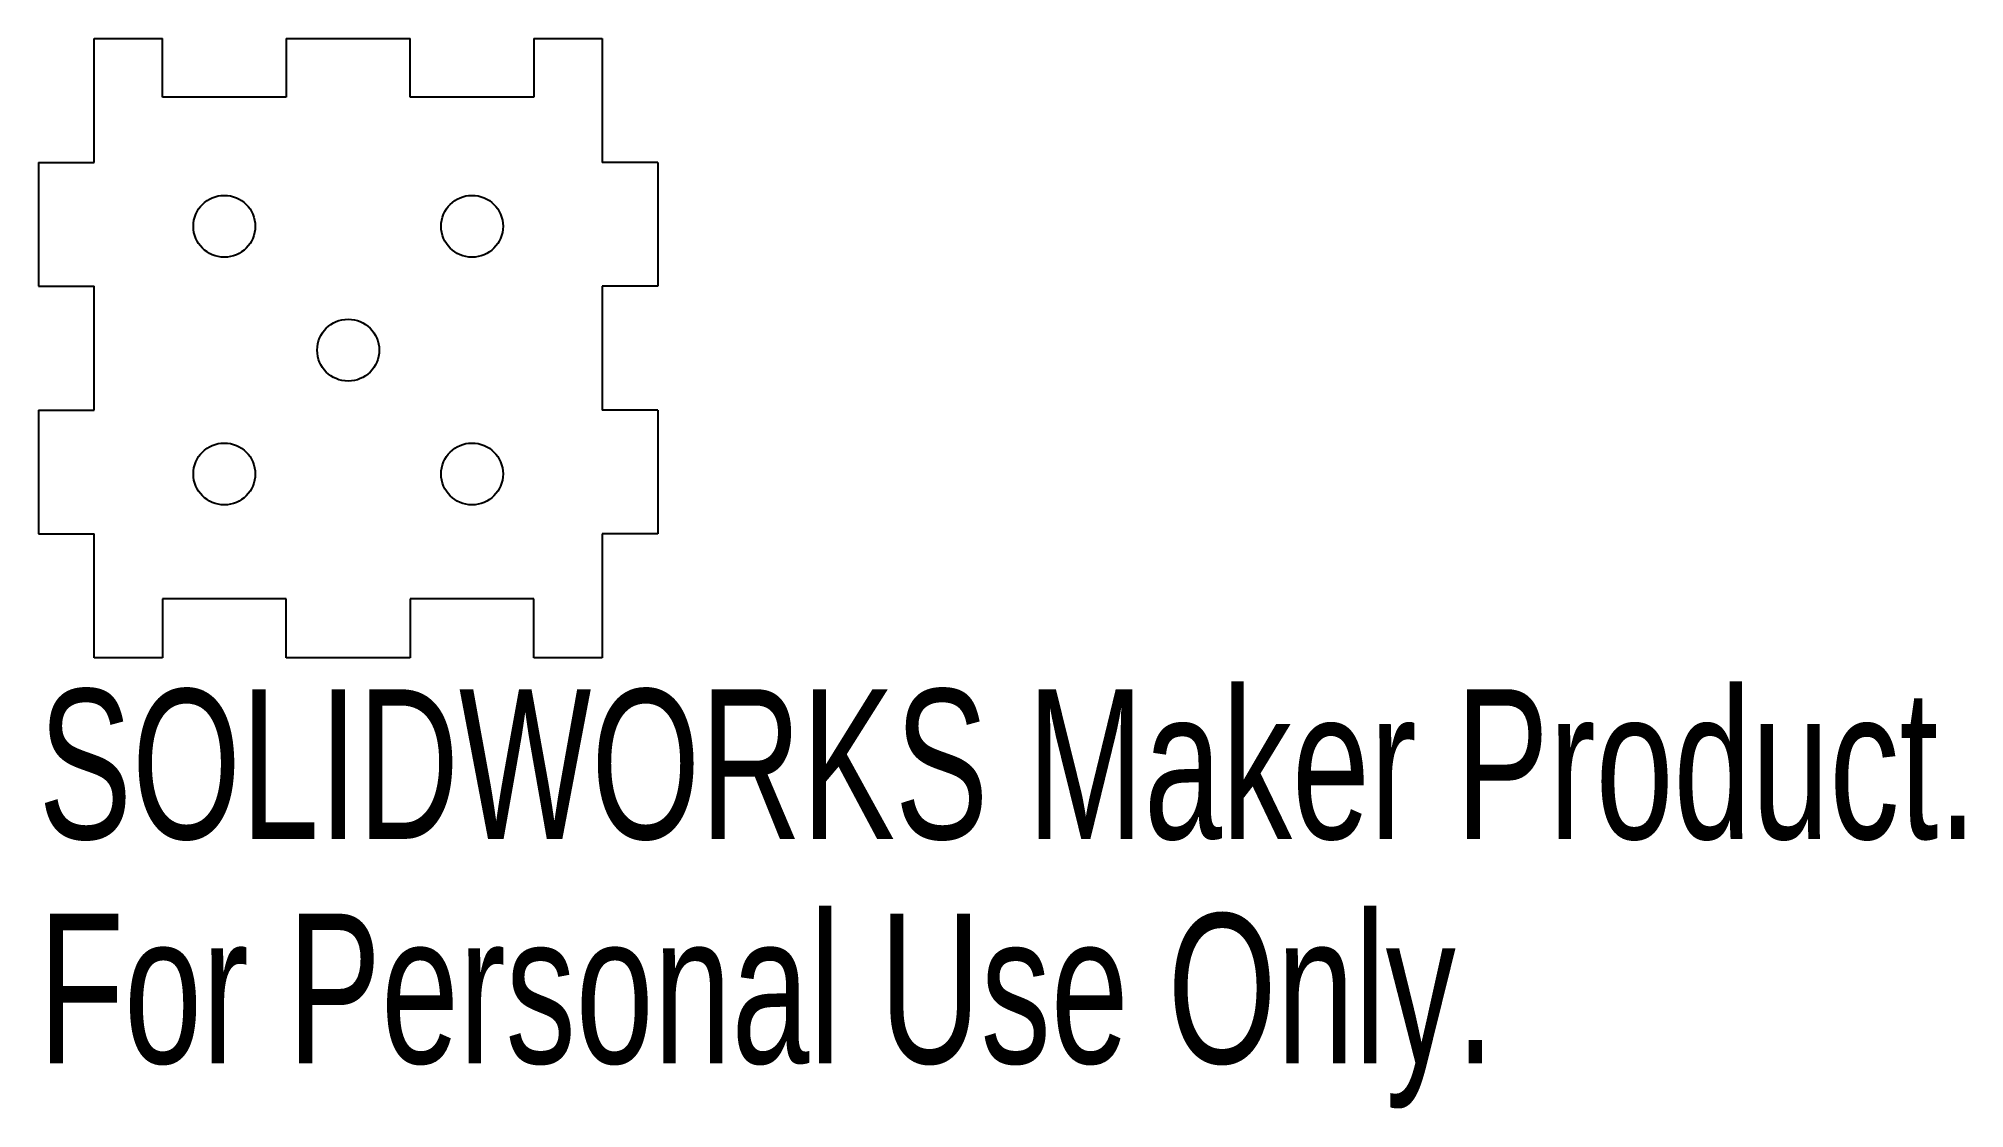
# Model space of a CAD drawing. Header units: millimetres. Extents: x -10 to 52.2, y -14.6 to 20.
import ezdxf

# ---------------------------------------------------------------- set-up
doc = ezdxf.new("R2010")
doc.units = ezdxf.units.MM
doc.styles.add('SLDTEXTSTYLE0', font='TXT', dxfattribs={"width": 0.7})

msp = doc.modelspace()

# ---------------------------------------------------------------- linework, layer by layer
at = {"color": 7, "linetype": 'Continuous', "lineweight": 25}
for p, q in [((-8.2, 16), (-8.2, 20)), ((-8.2, 20), (-6, 20)), ((-6, 18.1), (-6, 20)), ((-2, 20), (-2, 18.1)), ((-2, 20), (2, 20)), ((2, 18.1), (2, 20)), ((6, 20), (6, 18.1)), ((6, 20), (8.2, 20)), ((8.2, 20), (8.2, 16)), ((-2, 18.1), (-6, 18.1)), ((6, 18.1), (2, 18.1)), ((-10, 16), (-10, 12)), ((-10, 16), (-8.2, 16)), ((10, 16), (8.2, 16)), ((10, 16), (10, 12)), ((-10, 12), (-8.2, 12)), ((-8.2, 8), (-8.2, 12)), ((10, 12), (8.2, 12)), ((8.2, 12), (8.2, 8)), ((-10, 8), (-10, 4)), ((-10, 8), (-8.2, 8)), ((10, 8), (8.2, 8)), ((10, 8), (10, 4)), ((-10, 4), (-8.2, 4)), ((-8.2, 0), (-8.2, 4)), ((10, 4), (8.2, 4)), ((8.2, 4), (8.2, 0)), ((-2, 1.9), (-6, 1.9)), ((-6, 1.9), (-6, 0)), ((-2, 0), (-2, 1.9)), ((2, 1.9), (2, 0)), ((6, 1.9), (2, 1.9)), ((6, 0), (6, 1.9)), ((-6, 0), (-8.2, 0)), ((2, 0), (-2, 0)), ((8.2, 0), (6, 0))]:
    msp.add_line(p, q, dxfattribs=at)
for centre in [(-4, 13.934), (4, 13.934), (0, 9.934), (-4, 5.934), (4, 5.934)]:
    msp.add_circle(centre, 1, dxfattribs=at)

# ---------------------------------------------------------------- texts
at = {"color": 7, "linetype": 'Continuous', "char_height": 4.83362, "attachment_point": 1, "style": 'SLDTEXTSTYLE0'}
for s, insert in [('SOLIDWORKS Maker Product.', (-10, -1.02)), ('For Personal Use Only.', (-10, -8.27))]:
    msp.add_mtext(s, dxfattribs=dict(at, insert=insert))

doc.saveas('drawing.dxf')
